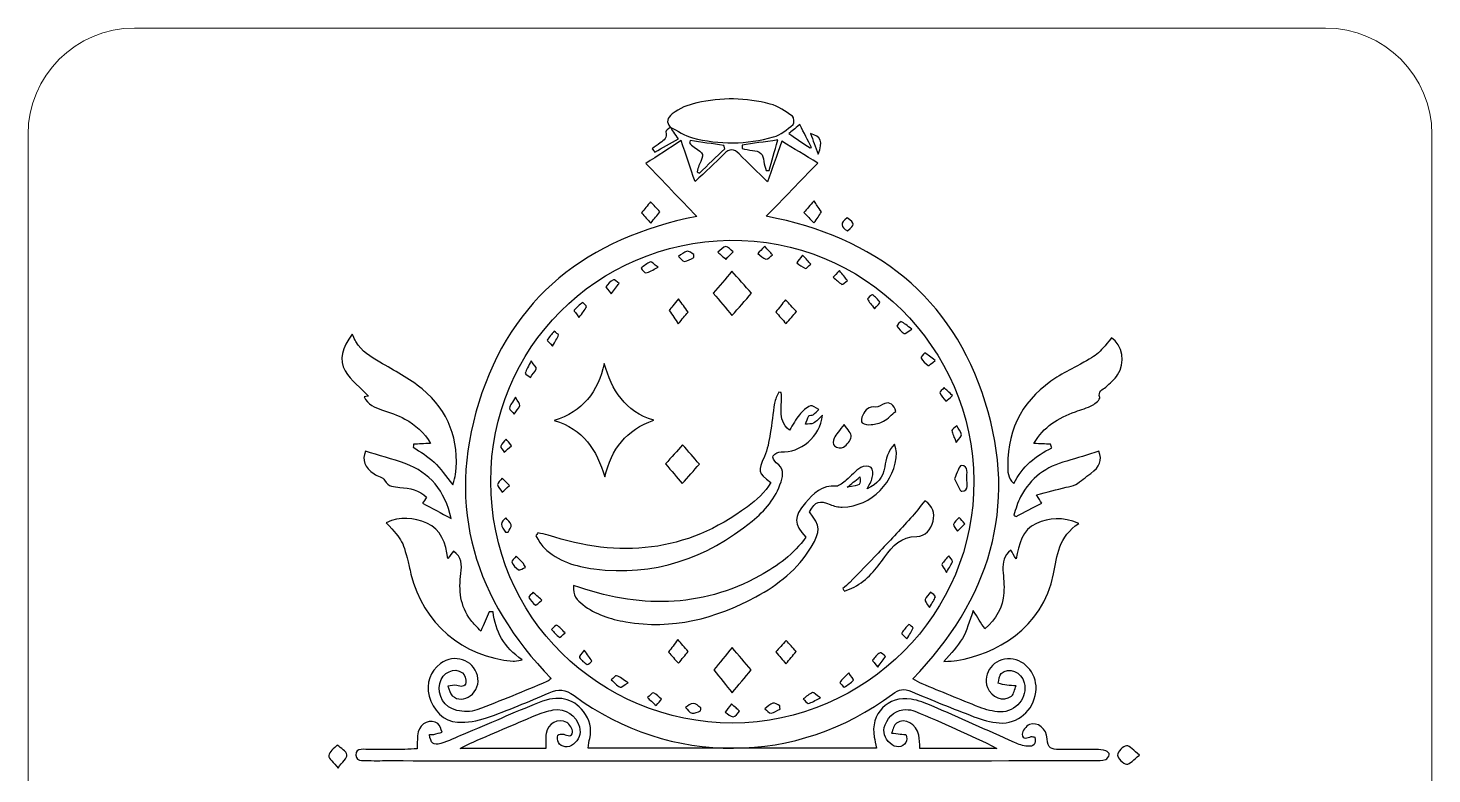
# Model space of a CAD drawing. Header units: millimetres. Extents: x -20 to 19.6, y -20.6 to 19.4.
# Drawn here: x -20.02 to 19.57, y -1.62 to 19.42 of the extents above; entities that cross this region are included whole.
import ezdxf

# ---------------------------------------------------------------- set-up
doc = ezdxf.new("R2010")
doc.units = ezdxf.units.MM
doc.header["$MEASUREMENT"] = 0
doc.layers.add('Layer 1', color=7, linetype='Continuous')

msp = doc.modelspace()

# ---------------------------------------------------------------- linework, layer by layer
at = {"layer": 'Layer 1', "color": 250, "lineweight": 18}
msp.add_open_spline([(-17.0166, 19.4228), (-17.0166, 19.4228), (16.5703, 19.4228), (16.5703, 19.4228), (18.2226, 19.4228), (19.5703, 18.0751), (19.5703, 16.4228), (19.5703, 16.4228), (19.5703, -17.5772), (19.5703, -17.5772), (19.5703, -19.2295), (18.2226, -20.5772), (16.5703, -20.5772), (16.5703, -20.5772), (-17.0166, -20.5772), (-17.0166, -20.5772), (-18.6689, -20.5772), (-20.0166, -19.2295), (-20.0166, -17.5772), (-20.0166, -17.5772), (-20.0166, 16.4228), (-20.0166, 16.4228), (-20.0166, 18.0751), (-18.6689, 19.4228), (-17.0166, 19.4228)], degree=3, knots=[0, 0, 0, 0, 0.125, 0.125, 0.125, 0.25, 0.25, 0.25, 0.375, 0.375, 0.375, 0.5, 0.5, 0.5, 0.625, 0.625, 0.625, 0.75, 0.75, 0.75, 0.875, 0.875, 0.875, 1, 1, 1, 1], dxfattribs=at)
at = {"layer": 'Layer 1', "color": 240}
for points, knots in [([(-1.9065, 16.6269), (-2.0278, 16.7727), (-2.002, 16.8817), (-1.851, 17.0017), (-1.644, 17.1663), (-1.4227, 17.2525), (-1.1616, 17.312), (-0.4638, 17.472), (0.2253, 17.4558), (0.9078, 17.2806), (1.1348, 17.2222), (1.3417, 17.0692), (1.542, 16.936), (1.5847, 16.9075), (1.5962, 16.73), (1.5589, 16.7013), (1.3867, 16.5661), (1.2065, 16.4071), (1.0032, 16.351), (0.2478, 16.1411), (-0.5223, 16.1269), (-1.2828, 16.3285), (-1.5032, 16.3867), (-1.7018, 16.5271), (-1.9108, 16.6299), (-1.9108, 16.6299), (-1.9065, 16.6269), (-1.9065, 16.6269)], [0, 0, 0, 0, 0.1111111, 0.1111111, 0.1111111, 0.2222222, 0.2222222, 0.2222222, 0.3333333, 0.3333333, 0.3333333, 0.4444444, 0.4444444, 0.4444444, 0.5555556, 0.5555556, 0.5555556, 0.6666667, 0.6666667, 0.6666667, 0.7777778, 0.7777778, 0.7777778, 0.8888889, 0.8888889, 0.8888889, 1, 1, 1, 1]), ([(-1.9107, 16.63), (-1.8436, 16.5352), (-1.7768, 16.4406), (-1.6737, 16.2952), (-1.9047, 16.1676), (-2.1245, 16.0457), (-2.3446, 15.9241), (-2.3704, 15.9558), (-2.3959, 15.9879), (-2.4216, 16.0195), (-2.3436, 16.0731), (-2.2633, 16.1237), (-2.1883, 16.1805), (-2.0861, 16.2581), (-1.9758, 16.3295), (-2.0342, 16.4958), (-2.0432, 16.5213), (-1.9516, 16.5821), (-1.9064, 16.627), (-1.9064, 16.627), (-1.9107, 16.63), (-1.9107, 16.63)], [0, 0, 0, 0, 0.1428571, 0.1428571, 0.1428571, 0.2857143, 0.2857143, 0.2857143, 0.4285714, 0.4285714, 0.4285714, 0.5714286, 0.5714286, 0.5714286, 0.7142857, 0.7142857, 0.7142857, 0.8571429, 0.8571429, 0.8571429, 1, 1, 1, 1]), ([(2.0338, 16.0414), (1.8444, 16.17), (1.655, 16.2986), (1.4382, 16.4453), (1.5073, 16.5035), (1.6031, 16.5845), (1.7433, 16.7024), (1.8685, 16.4582), (1.9716, 16.2576), (2.0747, 16.0566), (2.0611, 16.0517), (2.0477, 16.0467), (2.0338, 16.0414)], [0, 0, 0, 0, 0.25, 0.25, 0.25, 0.5, 0.5, 0.5, 0.75, 0.75, 0.75, 1, 1, 1, 1]), ([(-5.2657, 1.0747), (-7.4216, 3.2901), (-8.2314, 5.8921), (-7.3069, 8.8603), (-6.3851, 11.8202), (-4.2497, 13.4963), (-1.1592, 14.1077), (-1.6451, 14.613), (-2.0979, 15.084), (-2.5976, 15.6032), (-2.2522, 15.8266), (-1.9531, 16.02), (-1.5994, 16.2487), (-1.462, 15.8415), (-1.341, 15.4842), (-1.2088, 15.0936), (-0.9156, 15.3708), (-0.646, 15.6115), (-0.3934, 15.8693), (-0.2374, 16.0286), (-0.1152, 16.0293), (0.0382, 15.8709), (0.2907, 15.6105), (0.5544, 15.3617), (0.835, 15.0874), (0.9567, 15.431), (1.0869, 15.7976), (1.2392, 16.2282), (1.583, 16.0203), (1.8874, 15.8366), (2.2549, 15.6144), (1.7522, 15.0952), (1.2878, 14.6163), (0.7999, 14.1126), (3.883, 13.5247), (6.0421, 11.8537), (6.9761, 8.8699), (7.9054, 5.9003), (7.0974, 3.2999), (4.9296, 1.0621), (5.0298, 1.0098), (5.1085, 0.9613), (5.1931, 0.9263), (5.7291, 0.7032), (6.2635, 0.4758), (6.8052, 0.2665), (6.9926, 0.1945), (7.1978, 0.1363), (7.3968, 0.1317), (7.841, 0.1211), (8.1791, 0.5485), (8.074, 0.9524), (7.9941, 1.2597), (7.6357, 1.4144), (7.4262, 1.2181), (7.3648, 1.1606), (7.3668, 1.0353), (7.3393, 0.9408), (7.4223, 0.9209), (7.5039, 0.8952), (7.5879, 0.883), (7.6718, 0.8707), (7.7577, 0.872), (7.8427, 0.8674), (7.8014, 0.7683), (7.7871, 0.6341), (7.7135, 0.5759), (7.486, 0.3981), (7.1459, 0.533), (7.0353, 0.8242), (6.8829, 1.225), (7.2319, 1.659), (7.683, 1.6296), (8.1263, 1.6012), (8.4633, 1.1599), (8.4012, 0.6896), (8.3328, 0.1713), (7.8916, -0.2192), (7.3711, -0.1803), (7.1291, -0.1621), (6.8848, -0.0898), (6.6559, -0.0031), (6.0629, 0.2213), (5.4743, 0.459), (4.8916, 0.7088), (4.6854, 0.7974), (4.5387, 0.7677), (4.3628, 0.6354), (1.6685, -1.3869), (-1.9105, -1.4068), (-4.6216, 0.5908), (-4.8612, 0.7677), (-5.0565, 0.7904), (-5.3246, 0.6721), (-5.9046, 0.416), (-6.4926, 0.1743), (-7.0898, -0.0372), (-7.3459, -0.1277), (-7.6351, -0.1684), (-7.9067, -0.1601), (-8.2829, -0.1482), (-8.6154, 0.1919), (-8.7079, 0.5779), (-8.7948, 0.9395), (-8.6752, 1.2785), (-8.3854, 1.4934), (-7.998, 1.7799), (-7.4682, 1.6084), (-7.3473, 1.1566), (-7.2891, 0.9395), (-7.3691, 0.7055), (-7.5476, 0.5858), (-7.7157, 0.4731), (-7.8976, 0.451), (-8.0538, 0.5882), (-8.1209, 0.647), (-8.1365, 0.764), (-8.1758, 0.8545), (-8.0932, 0.8642), (-8.0013, 0.9008), (-7.9296, 0.8774), (-7.8083, 0.8374), (-7.6953, 0.8307), (-7.6701, 0.9609), (-7.654, 1.0442), (-7.7032, 1.1768), (-7.7696, 1.2323), (-7.9854, 1.4147), (-8.342, 1.2402), (-8.4065, 0.9342), (-8.4779, 0.5964), (-8.2809, 0.2537), (-7.9236, 0.1717), (-7.7445, 0.1304), (-7.5277, 0.1281), (-7.3585, 0.1909), (-6.6935, 0.4374), (-6.0407, 0.7164), (-5.3844, 0.9854), (-5.3473, 1.0003), (-5.3186, 1.034), (-5.2657, 1.0747)], [0, 0, 0, 0, 0.0212766, 0.0212766, 0.0212766, 0.0425532, 0.0425532, 0.0425532, 0.0638298, 0.0638298, 0.0638298, 0.0851064, 0.0851064, 0.0851064, 0.106383, 0.106383, 0.106383, 0.1276596, 0.1276596, 0.1276596, 0.1489362, 0.1489362, 0.1489362, 0.1702128, 0.1702128, 0.1702128, 0.1914894, 0.1914894, 0.1914894, 0.212766, 0.212766, 0.212766, 0.2340426, 0.2340426, 0.2340426, 0.2553191, 0.2553191, 0.2553191, 0.2765957, 0.2765957, 0.2765957, 0.2978723, 0.2978723, 0.2978723, 0.3191489, 0.3191489, 0.3191489, 0.3404255, 0.3404255, 0.3404255, 0.3617021, 0.3617021, 0.3617021, 0.3829787, 0.3829787, 0.3829787, 0.4042553, 0.4042553, 0.4042553, 0.4255319, 0.4255319, 0.4255319, 0.4468085, 0.4468085, 0.4468085, 0.4680851, 0.4680851, 0.4680851, 0.4893617, 0.4893617, 0.4893617, 0.5106383, 0.5106383, 0.5106383, 0.5319149, 0.5319149, 0.5319149, 0.5531915, 0.5531915, 0.5531915, 0.5744681, 0.5744681, 0.5744681, 0.5957447, 0.5957447, 0.5957447, 0.6170213, 0.6170213, 0.6170213, 0.6382979, 0.6382979, 0.6382979, 0.6595745, 0.6595745, 0.6595745, 0.6808511, 0.6808511, 0.6808511, 0.7021277, 0.7021277, 0.7021277, 0.7234043, 0.7234043, 0.7234043, 0.7446809, 0.7446809, 0.7446809, 0.7659574, 0.7659574, 0.7659574, 0.787234, 0.787234, 0.787234, 0.8085106, 0.8085106, 0.8085106, 0.8297872, 0.8297872, 0.8297872, 0.8510638, 0.8510638, 0.8510638, 0.8723404, 0.8723404, 0.8723404, 0.893617, 0.893617, 0.893617, 0.9148936, 0.9148936, 0.9148936, 0.9361702, 0.9361702, 0.9361702, 0.9574468, 0.9574468, 0.9574468, 0.9787234, 0.9787234, 0.9787234, 1, 1, 1, 1]), ([(-1.3436, 16.2493), (-1.0293, 16.2027), (-0.715, 16.1561), (-0.4004, 16.1092), (-0.4004, 16.1092), (-0.3693, 16.0149), (-0.3693, 16.0149), (-0.6085, 15.7876), (-0.8478, 15.5599), (-1.0875, 15.3324), (-1.1069, 15.343), (-1.1264, 15.354), (-1.1463, 15.3646), (-1.1307, 15.4254), (-1.1245, 15.4908), (-1.0987, 15.547), (-0.9453, 15.8755), (-0.9447, 15.8735), (-1.2382, 16.0638), (-1.2867, 16.0956), (-1.325, 16.1432), (-1.3684, 16.1832), (-1.3601, 16.2053), (-1.3518, 16.2275), (-1.3436, 16.2493)], [0, 0, 0, 0, 0.125, 0.125, 0.125, 0.25, 0.25, 0.25, 0.375, 0.375, 0.375, 0.5, 0.5, 0.5, 0.625, 0.625, 0.625, 0.75, 0.75, 0.75, 0.875, 0.875, 0.875, 1, 1, 1, 1]), ([(0.1218, 16.1231), (0.4285, 16.1667), (0.7351, 16.2104), (1.1218, 16.2653), (1.028, 15.9248), (0.9566, 15.6667), (0.8855, 15.4086), (0.8551, 15.4082), (0.8247, 15.4079), (0.7943, 15.4076), (0.7728, 15.4898), (0.7351, 15.5715), (0.7322, 15.6548), (0.7236, 15.8696), (0.6132, 15.9585), (0.4069, 15.9687), (0.3095, 15.9734), (0.2129, 16.0074), (0.1161, 16.0282), (0.1177, 16.06), (0.1198, 16.0914), (0.1218, 16.1231)], [0, 0, 0, 0, 0.1428571, 0.1428571, 0.1428571, 0.2857143, 0.2857143, 0.2857143, 0.4285714, 0.4285714, 0.4285714, 0.5714286, 0.5714286, 0.5714286, 0.7142857, 0.7142857, 0.7142857, 0.8571429, 0.8571429, 0.8571429, 1, 1, 1, 1]), ([(2.2648, 15.8688), (2.1871, 16.0721), (2.1168, 16.2558), (2.0447, 16.4438), (2.3412, 16.3698), (2.4026, 16.2197), (2.2648, 15.8688)], [0, 0, 0, 0, 0.5, 0.5, 0.5, 1, 1, 1, 1]), ([(-2.4628, 14.5243), (-2.3676, 14.4199), (-2.2908, 14.336), (-2.2013, 14.2374), (-2.2826, 14.1373), (-2.3544, 14.0488), (-2.4578, 13.9209), (-2.5467, 14.018), (-2.6217, 14.1), (-2.7205, 14.2077), (-2.6333, 14.3155), (-2.5563, 14.4096), (-2.4628, 14.5243)], [0, 0, 0, 0, 0.25, 0.25, 0.25, 0.5, 0.5, 0.5, 0.75, 0.75, 0.75, 1, 1, 1, 1]), ([(2.1489, 14.5519), (2.1926, 14.4838), (2.2147, 14.4479), (2.2382, 14.4124), (2.2726, 14.3599), (2.3076, 14.3077), (2.3565, 14.2343), (2.2934, 14.1431), (2.2296, 14.0512), (2.142, 13.9246), (2.0376, 14.0354), (1.9557, 14.1219), (1.8621, 14.2214), (1.9543, 14.3278), (2.029, 14.4138), (2.1489, 14.5519)], [0, 0, 0, 0, 0.2, 0.2, 0.2, 0.4, 0.4, 0.4, 0.6, 0.6, 0.6, 0.8, 0.8, 0.8, 1, 1, 1, 1]), ([(3.0847, 14.0711), (3.3054, 13.8874), (3.3054, 13.8874), (3.0903, 13.7046), (2.8876, 13.8068), (2.883, 13.9225), (3.0847, 14.0711)], [0, 0, 0, 0, 0.5, 0.5, 0.5, 1, 1, 1, 1]), ([(-0.1552, -0.1885), (3.6304, -0.1519), (6.6776, 2.9093), (6.6516, 6.6495), (6.6251, 10.4262), (3.5283, 13.4963), (-0.2361, 13.4358), (-3.9768, 13.3756), (-6.9702, 10.41), (-6.9698, 6.6347), (-6.9691, 2.7757), (-3.8988, -0.1528), (-0.1552, -0.1885)], [0, 0, 0, 0, 0.25, 0.25, 0.25, 0.5, 0.5, 0.5, 0.75, 0.75, 0.75, 1, 1, 1, 1]), ([(-1.2455, 12.9496), (-1.3327, 12.9103), (-1.419, 12.8455), (-1.5079, 12.8411), (-1.5621, 12.8389), (-1.6202, 12.9304), (-1.6765, 12.9797), (-1.5958, 13.0322), (-1.5205, 13.1085), (-1.4322, 13.1288), (-1.379, 13.1413), (-1.3056, 13.0665), (-1.2415, 13.0309), (-1.2428, 13.0038), (-1.2442, 12.9767), (-1.2455, 12.9496)], [0, 0, 0, 0, 0.2, 0.2, 0.2, 0.4, 0.4, 0.4, 0.6, 0.6, 0.6, 0.8, 0.8, 0.8, 1, 1, 1, 1]), ([(-0.3385, 12.8965), (-0.4337, 12.9815), (-0.4984, 13.0393), (-0.5633, 13.0971), (-0.4895, 13.1546), (-0.4201, 13.2491), (-0.3408, 13.258), (-0.279, 13.265), (-0.2057, 13.1649), (-0.1376, 13.1124), (-0.196, 13.0495), (-0.2546, 12.9867), (-0.3385, 12.8965)], [0, 0, 0, 0, 0.25, 0.25, 0.25, 0.5, 0.5, 0.5, 0.75, 0.75, 0.75, 1, 1, 1, 1]), ([(0.7547, 13.2661), (0.8466, 13.1659), (0.9107, 13.0962), (0.9745, 13.0268), (0.9124, 12.9812), (0.838, 12.8883), (0.7904, 12.9002), (0.7054, 12.9217), (0.636, 13.0066), (0.56, 13.0651), (0.6132, 13.1203), (0.6667, 13.1755), (0.7547, 13.2661)], [0, 0, 0, 0, 0.25, 0.25, 0.25, 0.5, 0.5, 0.5, 0.75, 0.75, 0.75, 1, 1, 1, 1]), ([(-2.2524, 12.6767), (-2.4062, 12.5994), (-2.496, 12.5363), (-2.5952, 12.5138), (-2.6286, 12.5062), (-2.6855, 12.601), (-2.7314, 12.6493), (-2.6448, 12.7114), (-2.5641, 12.7875), (-2.4687, 12.8277), (-2.4378, 12.841), (-2.3672, 12.76), (-2.2524, 12.6767)], [0, 0, 0, 0, 0.25, 0.25, 0.25, 0.5, 0.5, 0.5, 0.75, 0.75, 0.75, 1, 1, 1, 1]), ([(1.8226, 13.0195), (1.9248, 12.9075), (1.9889, 12.8364), (2.0534, 12.7656), (2.0034, 12.7221), (1.9377, 12.6325), (1.9059, 12.6431), (1.8157, 12.6741), (1.739, 12.7455), (1.6568, 12.801), (1.7014, 12.8595), (1.7456, 12.9181), (1.8226, 13.0195)], [0, 0, 0, 0, 0.25, 0.25, 0.25, 0.5, 0.5, 0.5, 0.75, 0.75, 0.75, 1, 1, 1, 1]), ([(-3.572, 11.9263), (-3.6514, 12.0271), (-3.7353, 12.1108), (-3.7251, 12.1246), (-3.6669, 12.203), (-3.5938, 12.2789), (-3.5092, 12.3239), (-3.4818, 12.3388), (-3.4032, 12.2575), (-3.3483, 12.2205), (-3.4127, 12.1359), (-3.4768, 12.0513), (-3.572, 11.9263)], [0, 0, 0, 0, 0.25, 0.25, 0.25, 0.5, 0.5, 0.5, 0.75, 0.75, 0.75, 1, 1, 1, 1]), ([(0.3844, 11.9412), (0.2073, 11.7389), (0.0156, 11.5201), (-0.1675, 11.3113), (-0.3373, 11.5148), (-0.5175, 11.7312), (-0.6933, 11.9421), (-0.5267, 12.1388), (-0.3509, 12.3464), (-0.1688, 12.5612), (0.0031, 12.3689), (0.1984, 12.1497), (0.3844, 11.9412)], [0, 0, 0, 0, 0.25, 0.25, 0.25, 0.5, 0.5, 0.5, 0.75, 0.75, 0.75, 1, 1, 1, 1]), ([(2.8613, 12.5814), (2.9542, 12.466), (3.0206, 12.3837), (3.087, 12.3014), (3.0335, 12.2621), (2.9535, 12.1781), (2.9307, 12.1913), (2.8405, 12.2439), (2.7677, 12.3272), (2.6887, 12.3989), (2.7334, 12.4465), (2.7783, 12.4938), (2.8613, 12.5814)], [0, 0, 0, 0, 0.25, 0.25, 0.25, 0.5, 0.5, 0.5, 0.75, 0.75, 0.75, 1, 1, 1, 1]), ([(3.8537, 11.5024), (3.7658, 11.6187), (3.6981, 11.6941), (3.6542, 11.7813), (3.6472, 11.7951), (3.7771, 11.9078), (3.7913, 11.898), (3.8733, 11.8425), (3.9476, 11.7691), (4.0032, 11.6874), (4.0134, 11.6722), (3.9272, 11.5909), (3.8537, 11.5024)], [0, 0, 0, 0, 0.25, 0.25, 0.25, 0.5, 0.5, 0.5, 0.75, 0.75, 0.75, 1, 1, 1, 1]), ([(-4.4814, 11.2555), (-4.5554, 11.3646), (-4.6311, 11.4505), (-4.6199, 11.4637), (-4.5511, 11.5459), (-4.4649, 11.6151), (-4.3767, 11.6772), (-4.3697, 11.6822), (-4.2603, 11.579), (-4.2689, 11.5621), (-4.3161, 11.4693), (-4.3853, 11.388), (-4.4814, 11.2555)], [0, 0, 0, 0, 0.25, 0.25, 0.25, 0.5, 0.5, 0.5, 0.75, 0.75, 0.75, 1, 1, 1, 1]), ([(-1.6764, 11.78), (-1.5765, 11.6444), (-1.4972, 11.537), (-1.406, 11.4127), (-1.4929, 11.3077), (-1.5715, 11.2125), (-1.681, 11.0799), (-1.7699, 11.2115), (-1.8449, 11.3222), (-1.9381, 11.4596), (-1.8852, 11.5245), (-1.7947, 11.6352), (-1.6764, 11.78)], [0, 0, 0, 0, 0.25, 0.25, 0.25, 0.5, 0.5, 0.5, 0.75, 0.75, 0.75, 1, 1, 1, 1]), ([(1.3562, 11.0843), (1.2528, 11.2022), (1.1708, 11.2954), (1.0684, 11.4124), (1.1593, 11.5264), (1.2416, 11.6299), (1.3454, 11.7601), (1.4505, 11.6441), (1.5394, 11.5459), (1.6508, 11.4226), (1.5589, 11.3172), (1.4663, 11.2108), (1.3562, 11.0843)], [0, 0, 0, 0, 0.25, 0.25, 0.25, 0.5, 0.5, 0.5, 0.75, 0.75, 0.75, 1, 1, 1, 1]), ([(4.9066, 10.9301), (4.794, 10.8627), (4.7153, 10.79), (4.6904, 10.8055), (4.6091, 10.8547), (4.5391, 10.9311), (4.4855, 11.0111), (4.475, 11.026), (4.5847, 11.1522), (4.5966, 11.1463), (4.6891, 11.097), (4.7718, 11.0286), (4.9066, 10.9301)], [0, 0, 0, 0, 0.25, 0.25, 0.25, 0.5, 0.5, 0.5, 0.75, 0.75, 0.75, 1, 1, 1, 1]), ([(-8.0375, 6.5366), (-8.2402, 6.7855), (-8.3836, 7.0019), (-8.5673, 7.1761), (-8.7408, 7.3407), (-8.9563, 7.4613), (-9.1533, 7.6015), (-9.1503, 7.6279), (-9.1474, 7.6543), (-9.1444, 7.6811), (-8.9984, 7.6894), (-8.8522, 7.6973), (-8.6701, 7.7075), (-8.8377, 8.0179), (-9.0981, 8.2304), (-9.3933, 8.3933), (-9.5979, 8.506), (-9.8266, 8.5774), (-10.0483, 8.6561), (-10.241, 8.7245), (-10.4301, 8.7896), (-10.5437, 9.0204), (-10.4691, 9.0332), (-10.4205, 9.0418), (-10.4172, 9.0425), (-10.6297, 9.2632), (-10.9103, 9.4717), (-11.0759, 9.749), (-11.2645, 10.0657), (-11.1542, 10.4071), (-10.8779, 10.7875), (-10.8277, 10.6881), (-10.8013, 10.6308), (-10.7708, 10.576), (-10.6172, 10.3004), (-10.357, 10.152), (-10.0963, 9.9976), (-9.6911, 9.7573), (-9.263, 9.5392), (-8.9038, 9.2411), (-8.1575, 8.6217), (-7.8508, 7.7997), (-7.9609, 6.8311), (-7.9698, 6.7498), (-8.0018, 6.6711), (-8.0375, 6.5366)], [0, 0, 0, 0, 0.0666667, 0.0666667, 0.0666667, 0.1333333, 0.1333333, 0.1333333, 0.2, 0.2, 0.2, 0.2666667, 0.2666667, 0.2666667, 0.3333333, 0.3333333, 0.3333333, 0.4, 0.4, 0.4, 0.4666667, 0.4666667, 0.4666667, 0.5333333, 0.5333333, 0.5333333, 0.6, 0.6, 0.6, 0.6666667, 0.6666667, 0.6666667, 0.7333333, 0.7333333, 0.7333333, 0.8, 0.8, 0.8, 0.8666667, 0.8666667, 0.8666667, 0.9333333, 0.9333333, 0.9333333, 1, 1, 1, 1]), ([(-5.228, 10.4516), (-5.3057, 10.5353), (-5.3849, 10.601), (-5.3767, 10.6149), (-5.3228, 10.7061), (-5.2497, 10.7864), (-5.1833, 10.8704), (-5.1391, 10.834), (-5.0515, 10.7811), (-5.0578, 10.765), (-5.0965, 10.6668), (-5.1562, 10.5768), (-5.228, 10.4516)], [0, 0, 0, 0, 0.25, 0.25, 0.25, 0.5, 0.5, 0.5, 0.75, 0.75, 0.75, 1, 1, 1, 1]), ([(8.3491, 7.7044), (8.5194, 7.6962), (8.6664, 7.689), (8.8135, 7.6817), (8.8267, 7.6473), (8.8402, 7.6126), (8.8538, 7.5779), (8.3921, 7.3617), (8.0199, 7.0514), (7.7774, 6.5768), (7.5966, 6.7391), (7.6098, 6.9169), (7.6082, 7.0772), (7.5985, 8.1688), (8.0807, 8.9928), (8.9943, 9.5715), (9.1754, 9.6865), (9.367, 9.7844), (9.5554, 9.8865), (10.1484, 10.2067), (10.1488, 10.206), (10.5371, 10.6846), (10.8431, 10.4817), (10.9343, 9.977), (10.708, 9.6389), (10.6204, 9.5084), (10.4911, 9.4039), (10.3731, 9.2962), (10.2842, 9.2152), (10.1507, 9.1825), (10.2029, 9), (10.2174, 8.9492), (10.0856, 8.8278), (9.998, 8.7819), (9.8476, 8.7029), (9.6798, 8.6573), (9.5188, 8.5995), (9.0362, 8.4253), (8.6129, 8.1775), (8.3491, 7.7044)], [0, 0, 0, 0, 0.0769231, 0.0769231, 0.0769231, 0.1538462, 0.1538462, 0.1538462, 0.2307692, 0.2307692, 0.2307692, 0.3076923, 0.3076923, 0.3076923, 0.3846154, 0.3846154, 0.3846154, 0.4615385, 0.4615385, 0.4615385, 0.5384615, 0.5384615, 0.5384615, 0.6153846, 0.6153846, 0.6153846, 0.6923077, 0.6923077, 0.6923077, 0.7692308, 0.7692308, 0.7692308, 0.8461538, 0.8461538, 0.8461538, 0.9230769, 0.9230769, 0.9230769, 1, 1, 1, 1]), ([(-5.8291, 10.0343), (-5.7501, 9.9156), (-5.6731, 9.8466), (-5.6866, 9.8115), (-5.7207, 9.722), (-5.7947, 9.648), (-5.8529, 9.5676), (-5.9037, 9.6082), (-6.0032, 9.6621), (-5.9963, 9.6869), (-5.9692, 9.7867), (-5.9087, 9.878), (-5.8291, 10.0343)], [0, 0, 0, 0, 0.25, 0.25, 0.25, 0.5, 0.5, 0.5, 0.75, 0.75, 0.75, 1, 1, 1, 1]), ([(-2.3753, 8.3595), (-3.1417, 8.0858), (-3.5694, 7.5515), (-3.7508, 6.7622), (-3.9854, 7.5141), (-4.3549, 8.1199), (-5.1849, 8.3476), (-4.3794, 8.5989), (-3.9478, 9.157), (-3.7684, 9.9618), (-3.5564, 9.2029), (-3.187, 8.6084), (-2.3753, 8.3595)], [0, 0, 0, 0, 0.25, 0.25, 0.25, 0.5, 0.5, 0.5, 0.75, 0.75, 0.75, 1, 1, 1, 1]), ([(5.5656, 10.0444), (5.4639, 9.9688), (5.3839, 9.8895), (5.3681, 9.9007), (5.289, 9.9569), (5.2147, 10.0299), (5.1658, 10.1132), (5.1526, 10.1354), (5.2329, 10.2133), (5.2702, 10.2655), (5.3541, 10.2028), (5.4381, 10.14), (5.5656, 10.0444)], [0, 0, 0, 0, 0.25, 0.25, 0.25, 0.5, 0.5, 0.5, 0.75, 0.75, 0.75, 1, 1, 1, 1]), ([(1.2236, 9.1394), (1.2718, 8.7957), (1.0779, 8.3945), (1.4507, 8.0776), (1.5538, 8.2382), (1.6311, 8.3879), (1.7365, 8.5142), (1.8219, 8.6166), (1.9296, 8.7137), (2.0479, 8.7686), (2.0984, 8.7924), (2.2016, 8.7035), (2.2809, 8.6658), (2.2284, 8.615), (2.1804, 8.5577), (2.1219, 8.5155), (2.0899, 8.4923), (2.0179, 8.5075), (2.0026, 8.4824), (1.96, 8.411), (1.9368, 8.3277), (1.9058, 8.249), (1.9822, 8.2577), (2.07, 8.2451), (2.1319, 8.2791), (2.2191, 8.3271), (2.2868, 8.4093), (2.3889, 8.5003), (2.3169, 7.8974), (1.7561, 7.4308), (1.2164, 7.4661), (1.141, 7.4711), (1.0405, 7.4179), (0.9926, 7.3584), (0.9702, 7.3309), (1.0269, 7.1948), (1.0815, 7.1581), (1.298, 7.0133), (1.2854, 6.8289), (1.2157, 6.6183), (1.0637, 6.1623), (0.7609, 5.8064), (0.403, 5.5148), (-0.8962, 4.4572), (-2.3739, 3.9456), (-4.0601, 4.1664), (-4.5747, 4.2338), (-5.0748, 4.3792), (-5.4638, 4.7557), (-5.5619, 4.8505), (-5.6241, 4.982), (-5.7031, 5.0967), (-5.6816, 5.1248), (-5.6604, 5.1529), (-5.6393, 5.1814), (-5.5444, 5.1609), (-5.4466, 5.1496), (-5.355, 5.1189), (-3.3472, 4.4496), (-1.4594, 4.6307), (0.2682, 5.918), (0.5226, 6.1074), (0.7695, 6.3153), (0.9242, 6.6032), (0.555, 6.8881), (0.5613, 6.9198), (0.748, 7.3349), (0.8376, 7.5352), (0.8726, 7.7626), (0.9113, 7.9817), (0.9616, 8.2666), (0.983, 8.5561), (1.0316, 8.8413), (1.0501, 8.9484), (1.1096, 9.0489), (1.1502, 9.1524), (1.1751, 9.148), (1.1991, 9.1437), (1.2236, 9.1394)], [0, 0, 0, 0, 0.0384615, 0.0384615, 0.0384615, 0.0769231, 0.0769231, 0.0769231, 0.1153846, 0.1153846, 0.1153846, 0.1538462, 0.1538462, 0.1538462, 0.1923077, 0.1923077, 0.1923077, 0.2307692, 0.2307692, 0.2307692, 0.2692308, 0.2692308, 0.2692308, 0.3076923, 0.3076923, 0.3076923, 0.3461538, 0.3461538, 0.3461538, 0.3846154, 0.3846154, 0.3846154, 0.4230769, 0.4230769, 0.4230769, 0.4615385, 0.4615385, 0.4615385, 0.5, 0.5, 0.5, 0.5384615, 0.5384615, 0.5384615, 0.5769231, 0.5769231, 0.5769231, 0.6153846, 0.6153846, 0.6153846, 0.6538462, 0.6538462, 0.6538462, 0.6923077, 0.6923077, 0.6923077, 0.7307692, 0.7307692, 0.7307692, 0.7692308, 0.7692308, 0.7692308, 0.8076923, 0.8076923, 0.8076923, 0.8461538, 0.8461538, 0.8461538, 0.8846154, 0.8846154, 0.8846154, 0.9230769, 0.9230769, 0.9230769, 0.9615385, 0.9615385, 0.9615385, 1, 1, 1, 1]), ([(6.0518, 9.0527), (5.9655, 8.9803), (5.9156, 8.9379), (5.8653, 8.8957), (5.8061, 8.974), (5.7328, 9.0456), (5.6968, 9.1332), (5.6849, 9.1617), (5.7708, 9.2304), (5.8121, 9.2803), (5.8822, 9.2139), (5.9523, 9.1471), (6.0518, 9.0527)], [0, 0, 0, 0, 0.25, 0.25, 0.25, 0.5, 0.5, 0.5, 0.75, 0.75, 0.75, 1, 1, 1, 1]), ([(-6.2708, 9.0103), (-6.2053, 8.8874), (-6.1386, 8.8184), (-6.1528, 8.7767), (-6.1828, 8.6884), (-6.2549, 8.6144), (-6.3102, 8.5348), (-6.3561, 8.591), (-6.4456, 8.6544), (-6.438, 8.7023), (-6.4242, 8.7899), (-6.3531, 8.8682), (-6.2708, 9.0103)], [0, 0, 0, 0, 0.25, 0.25, 0.25, 0.5, 0.5, 0.5, 0.75, 0.75, 0.75, 1, 1, 1, 1]), ([(4.4509, 8.609), (4.3379, 8.5148), (4.2347, 8.4034), (4.1088, 8.3323), (4.0057, 8.2739), (3.8771, 8.2497), (3.7569, 8.2358), (3.6723, 8.2263), (3.5671, 8.2375), (3.5017, 8.2831), (3.47, 8.305), (3.4865, 8.4378), (3.5185, 8.5023), (3.5906, 8.6477), (3.6821, 8.768), (3.889, 8.731), (3.9647, 8.7171), (4.0566, 8.7993), (4.1426, 8.8324), (4.277, 8.8839), (4.4069, 8.7974), (4.4509, 8.609)], [0, 0, 0, 0, 0.1428571, 0.1428571, 0.1428571, 0.2857143, 0.2857143, 0.2857143, 0.4285714, 0.4285714, 0.4285714, 0.5714286, 0.5714286, 0.5714286, 0.7142857, 0.7142857, 0.7142857, 0.8571429, 0.8571429, 0.8571429, 1, 1, 1, 1]), ([(2.9991, 8.2404), (3.0923, 8.0841), (3.2057, 7.9793), (3.1928, 7.8937), (3.1763, 7.784), (3.0748, 7.6667), (2.9777, 7.5975), (2.9241, 7.5592), (2.7893, 7.5886), (2.7218, 7.634), (2.6835, 7.6594), (2.6789, 7.7929), (2.7096, 7.8514), (2.7701, 7.9678), (2.8652, 8.0659), (2.9991, 8.2404)], [0, 0, 0, 0, 0.2, 0.2, 0.2, 0.4, 0.4, 0.4, 0.6, 0.6, 0.6, 0.8, 0.8, 0.8, 1, 1, 1, 1]), ([(6.1561, 7.7354), (6.0955, 7.8923), (6.0427, 7.9792), (6.0364, 8.0692), (6.0334, 8.1097), (6.1223, 8.157), (6.1699, 8.2014), (6.2178, 8.1183), (6.2833, 8.04), (6.3064, 7.9505), (6.3164, 7.9118), (6.24, 7.8503), (6.1561, 7.7354)], [0, 0, 0, 0, 0.25, 0.25, 0.25, 0.5, 0.5, 0.5, 0.75, 0.75, 0.75, 1, 1, 1, 1]), ([(-6.3821, 7.6419), (-6.4675, 7.5668), (-6.5302, 7.5116), (-6.5927, 7.4562), (-6.627, 7.515), (-6.7001, 7.5847), (-6.6871, 7.6293), (-6.6654, 7.7046), (-6.5891, 7.7641), (-6.5355, 7.83), (-6.4928, 7.7777), (-6.4506, 7.7255), (-6.3821, 7.6419)], [0, 0, 0, 0, 0.25, 0.25, 0.25, 0.5, 0.5, 0.5, 0.75, 0.75, 0.75, 1, 1, 1, 1]), ([(-4.6319, 3.6977), (-2.8204, 3.0608), (-1.0673, 3.0397), (0.6229, 3.976), (1.1209, 4.2519), (1.5793, 4.5841), (1.9127, 5.0564), (1.57, 5.4471), (1.5625, 5.6275), (1.9036, 6.0258), (2.1273, 6.2869), (2.3659, 6.5341), (2.7691, 6.501), (2.8597, 6.4935), (2.9681, 6.5995), (3.0553, 6.6702), (3.1961, 6.7843), (3.3138, 6.9304), (3.4645, 7.0265), (3.5375, 7.0732), (3.6959, 7.0758), (3.755, 7.0262), (3.8105, 6.9796), (3.8105, 6.8325), (3.79, 6.7397), (3.7659, 6.6283), (3.6942, 6.5272), (3.6433, 6.4214), (3.944, 6.5625), (4.0894, 6.742), (4.1411, 7.0438), (4.1787, 7.2645), (4.222, 7.4817), (4.418, 7.6885), (4.4422, 7.5821), (4.4719, 7.515), (4.4706, 7.449), (4.4547, 6.6233), (3.7692, 5.9293), (2.9439, 5.9094), (2.8303, 5.9065), (2.709, 5.9369), (2.6022, 5.9799), (2.2859, 6.1067), (2.2073, 6.0836), (2.0146, 5.771), (2.3345, 5.3599), (2.3438, 5.2498), (2.0652, 4.7831), (1.6897, 4.1545), (1.1358, 3.7189), (0.5032, 3.3762), (-0.6426, 2.7558), (-1.8523, 2.4511), (-3.1611, 2.6718), (-3.6003, 2.7462), (-4.0174, 2.8827), (-4.3757, 3.1587), (-4.53, 3.2773), (-4.6711, 3.4102), (-4.6319, 3.6977)], [0, 0, 0, 0, 0.05, 0.05, 0.05, 0.1, 0.1, 0.1, 0.15, 0.15, 0.15, 0.2, 0.2, 0.2, 0.25, 0.25, 0.25, 0.3, 0.3, 0.3, 0.35, 0.35, 0.35, 0.4, 0.4, 0.4, 0.45, 0.45, 0.45, 0.5, 0.5, 0.5, 0.55, 0.55, 0.55, 0.6, 0.6, 0.6, 0.65, 0.65, 0.65, 0.7, 0.7, 0.7, 0.75, 0.75, 0.75, 0.8, 0.8, 0.8, 0.85, 0.85, 0.85, 0.9, 0.9, 0.9, 0.95, 0.95, 0.95, 1, 1, 1, 1]), ([(-2.0407, 7.1284), (-1.8748, 7.3141), (-1.7142, 7.4942), (-1.5598, 7.6674), (-1.4019, 7.4853), (-1.2435, 7.3032), (-1.0869, 7.1227), (-1.2442, 6.9426), (-1.4075, 6.7556), (-1.5687, 6.5711), (-1.7188, 6.7487), (-1.8745, 6.9324), (-2.0407, 7.1284)], [0, 0, 0, 0, 0.25, 0.25, 0.25, 0.5, 0.5, 0.5, 0.75, 0.75, 0.75, 1, 1, 1, 1]), ([(-10.5013, 7.4857), (-10.1249, 7.3693), (-9.7467, 7.2681), (-9.3802, 7.1357), (-8.6809, 6.8835), (-8.2684, 6.3764), (-8.0847, 5.5879), (-8.3817, 5.7465), (-8.626, 5.8767), (-8.8927, 6.0192), (-8.8577, 6.0701), (-8.8243, 6.1187), (-8.7784, 6.1851), (-8.9843, 6.3907), (-9.255, 6.4393), (-9.5302, 6.4664), (-9.7008, 6.4829), (-9.8618, 6.4707), (-9.9626, 6.67), (-10.0059, 6.7559), (-10.1619, 6.7814), (-10.2594, 6.8454), (-10.5317, 7.0256), (-10.6044, 7.243), (-10.5013, 7.4857)], [0, 0, 0, 0, 0.125, 0.125, 0.125, 0.25, 0.25, 0.25, 0.375, 0.375, 0.375, 0.5, 0.5, 0.5, 0.625, 0.625, 0.625, 0.75, 0.75, 0.75, 0.875, 0.875, 0.875, 1, 1, 1, 1]), ([(10.1795, 7.4875), (10.2736, 7.228), (10.2102, 7.0501), (9.9488, 6.8608), (9.8057, 6.7574), (9.6745, 6.6358), (9.5251, 6.5428), (9.4485, 6.4952), (9.344, 6.493), (9.2521, 6.4695), (8.988, 6.4028), (8.724, 6.3356), (8.4173, 6.2579), (8.4903, 6.1419), (8.5243, 6.0878), (8.5676, 6.0187), (8.3178, 5.8895), (8.0802, 5.7665), (7.8429, 5.6435), (7.821, 5.6558), (7.7995, 5.6677), (7.7778, 5.6796), (7.8401, 5.8531), (7.8832, 6.0368), (7.9681, 6.1984), (8.2481, 6.7306), (8.6942, 7.0542), (9.2742, 7.2075), (9.5703, 7.2859), (9.8602, 7.388), (10.1795, 7.4875)], [0, 0, 0, 0, 0.1, 0.1, 0.1, 0.2, 0.2, 0.2, 0.3, 0.3, 0.3, 0.4, 0.4, 0.4, 0.5, 0.5, 0.5, 0.6, 0.6, 0.6, 0.7, 0.7, 0.7, 0.8, 0.8, 0.8, 0.9, 0.9, 0.9, 1, 1, 1, 1]), ([(3.0808, 6.4677), (3.4625, 6.5232), (3.4731, 6.5328), (3.441, 6.7589), (3.3095, 6.6527), (3.1951, 6.5602), (3.0808, 6.4677)], [0, 0, 0, 0, 0.5, 0.5, 0.5, 1, 1, 1, 1]), ([(6.105, 6.71), (6.1794, 6.8623), (6.2441, 7.0871), (6.2947, 7.0837), (6.535, 7.0689), (6.4418, 6.8537), (6.4514, 6.7109), (6.461, 6.5721), (6.5261, 6.3751), (6.3135, 6.355), (6.2597, 6.35), (6.1846, 6.5688), (6.105, 6.71)], [0, 0, 0, 0, 0.25, 0.25, 0.25, 0.5, 0.5, 0.5, 0.75, 0.75, 0.75, 1, 1, 1, 1]), ([(-6.4415, 6.5155), (-6.5304, 6.4348), (-6.587, 6.3839), (-6.6435, 6.3327), (-6.6914, 6.4031), (-6.7697, 6.4709), (-6.7766, 6.5449), (-6.7816, 6.5997), (-6.6933, 6.6632), (-6.6468, 6.7227), (-6.5877, 6.6632), (-6.5288, 6.6037), (-6.4415, 6.5155)], [0, 0, 0, 0, 0.25, 0.25, 0.25, 0.5, 0.5, 0.5, 0.75, 0.75, 0.75, 1, 1, 1, 1]), ([(2.9591, 3.6097), (3.0242, 3.6685), (3.0926, 3.724), (3.1541, 3.7865), (3.4218, 4.0604), (3.6901, 4.3341), (3.9536, 4.6121), (4.2616, 4.937), (4.5683, 5.2632), (4.8691, 5.595), (5.0099, 5.75), (5.1354, 5.9186), (5.2736, 6.0885), (5.5062, 5.9331), (5.5568, 5.7381), (5.5033, 5.5117), (5.4458, 5.2698), (5.2871, 5.0857), (5.0419, 5.083), (4.6037, 5.0784), (4.3631, 4.8147), (4.1397, 4.5014), (3.9023, 4.1675), (3.6505, 3.8473), (3.2787, 3.651), (3.1908, 3.6047), (3.0946, 3.5743), (3.0024, 3.5363), (2.9879, 3.5607), (2.9736, 3.5853), (2.9591, 3.6097)], [0, 0, 0, 0, 0.1, 0.1, 0.1, 0.2, 0.2, 0.2, 0.3, 0.3, 0.3, 0.4, 0.4, 0.4, 0.5, 0.5, 0.5, 0.6, 0.6, 0.6, 0.7, 0.7, 0.7, 0.8, 0.8, 0.8, 0.9, 0.9, 0.9, 1, 1, 1, 1]), ([(-8.1762, 4.4551), (-8.1127, 4.5444), (-8.073, 4.5996), (-8.0235, 4.6689), (-7.7762, 4.5047), (-7.7799, 4.2773), (-7.8126, 4.0391), (-7.8777, 3.5664), (-7.8314, 3.115), (-7.534, 2.7204), (-7.4527, 2.6122), (-7.3509, 2.5194), (-7.2511, 2.411), (-7.1632, 2.6116), (-7.0881, 2.7825), (-7.0128, 2.9536), (-7.0128, 2.9536), (-6.9034, 2.9553), (-6.9034, 2.9553), (-6.8363, 2.4054), (-6.6037, 1.9529), (-6.0831, 1.6013), (-6.2282, 1.5781), (-6.2847, 1.558), (-6.3392, 1.5622), (-7.7498, 1.6714), (-8.8907, 2.6453), (-9.2189, 4.0179), (-9.2364, 4.0909), (-9.2556, 4.164), (-9.2728, 4.237), (-9.4443, 4.9549), (-9.4443, 4.9549), (-9.9192, 5.4671), (-9.5207, 5.6625), (-9.1389, 5.6079), (-8.7731, 5.4563), (-8.3586, 5.2847), (-8.2469, 4.8943), (-8.1762, 4.4551)], [0, 0, 0, 0, 0.0769231, 0.0769231, 0.0769231, 0.1538462, 0.1538462, 0.1538462, 0.2307692, 0.2307692, 0.2307692, 0.3076923, 0.3076923, 0.3076923, 0.3846154, 0.3846154, 0.3846154, 0.4615385, 0.4615385, 0.4615385, 0.5384615, 0.5384615, 0.5384615, 0.6153846, 0.6153846, 0.6153846, 0.6923077, 0.6923077, 0.6923077, 0.7692308, 0.7692308, 0.7692308, 0.8461538, 0.8461538, 0.8461538, 0.9230769, 0.9230769, 0.9230769, 1, 1, 1, 1]), ([(-6.5582, 5.1988), (-6.5989, 5.2744), (-6.6679, 5.3488), (-6.6706, 5.4255), (-6.6729, 5.4857), (-6.5925, 5.5487), (-6.549, 5.6106), (-6.4951, 5.5439), (-6.4138, 5.4836), (-6.3952, 5.408), (-6.3811, 5.3501), (-6.4462, 5.2724), (-6.4759, 5.2037), (-6.4759, 5.2037), (-6.5582, 5.1988), (-6.5582, 5.1988)], [0, 0, 0, 0, 0.2, 0.2, 0.2, 0.4, 0.4, 0.4, 0.6, 0.6, 0.6, 0.8, 0.8, 0.8, 1, 1, 1, 1]), ([(9.616, 5.449), (9.0432, 5.0806), (9.0019, 4.5306), (8.9004, 4.0219), (8.5901, 2.4656), (7.2479, 1.7619), (6.1741, 1.5789), (6.0719, 1.5614), (5.9665, 1.564), (5.8095, 1.5538), (6.0098, 1.7974), (6.2028, 1.9821), (6.3324, 2.2041), (6.4583, 2.4193), (6.5192, 2.6729), (6.6384, 2.9888), (6.7627, 2.7915), (6.853, 2.6491), (6.962, 2.4758), (7.2859, 2.7462), (7.4683, 3.0817), (7.4988, 3.4915), (7.5146, 3.704), (7.4878, 3.9202), (7.475, 4.1344), (7.4627, 4.3458), (7.4915, 4.5392), (7.698, 4.6975), (7.7437, 4.6185), (7.7826, 4.5514), (7.8418, 4.449), (7.9284, 4.8615), (8.012, 5.2669), (8.4162, 5.4464), (8.7738, 5.6054), (9.1516, 5.6467), (9.616, 5.449)], [0, 0, 0, 0, 0.0833333, 0.0833333, 0.0833333, 0.1666667, 0.1666667, 0.1666667, 0.25, 0.25, 0.25, 0.3333333, 0.3333333, 0.3333333, 0.4166667, 0.4166667, 0.4166667, 0.5, 0.5, 0.5, 0.5833333, 0.5833333, 0.5833333, 0.6666667, 0.6666667, 0.6666667, 0.75, 0.75, 0.75, 0.8333333, 0.8333333, 0.8333333, 0.9166667, 0.9166667, 0.9166667, 1, 1, 1, 1]), ([(6.3965, 5.4374), (6.3132, 5.3535), (6.252, 5.2917), (6.1905, 5.2295), (6.1509, 5.2937), (6.07, 5.3677), (6.0819, 5.4196), (6.0994, 5.4926), (6.1856, 5.5499), (6.2424, 5.6137), (6.2864, 5.5631), (6.3307, 5.5128), (6.3965, 5.4374)], [0, 0, 0, 0, 0.25, 0.25, 0.25, 0.5, 0.5, 0.5, 0.75, 0.75, 0.75, 1, 1, 1, 1]), ([(-5.9883, 4.2043), (-6.0562, 4.1812), (-6.1447, 4.1201), (-6.1867, 4.1432), (-6.2657, 4.1865), (-6.3384, 4.2708), (-6.3711, 4.3544), (-6.3857, 4.3908), (-6.2951, 4.4684), (-6.2522, 4.5276), (-6.1847, 4.4585), (-6.1173, 4.3897), (-6.0502, 4.3207), (-6.0297, 4.282), (-6.0089, 4.243), (-5.9883, 4.2043)], [0, 0, 0, 0, 0.2, 0.2, 0.2, 0.4, 0.4, 0.4, 0.6, 0.6, 0.6, 0.8, 0.8, 0.8, 1, 1, 1, 1]), ([(5.8832, 4.0685), (5.8135, 4.1838), (5.7389, 4.2595), (5.7544, 4.2913), (5.7986, 4.3828), (5.8797, 4.4564), (5.9461, 4.5371), (5.9831, 4.4832), (6.0584, 4.4201), (6.0485, 4.3772), (6.0281, 4.2872), (5.9619, 4.208), (5.8832, 4.0685)], [0, 0, 0, 0, 0.25, 0.25, 0.25, 0.5, 0.5, 0.5, 0.75, 0.75, 0.75, 1, 1, 1, 1]), ([(-5.5302, 3.2828), (-5.6138, 3.2146), (-5.6977, 3.1344), (-5.7063, 3.1416), (-5.7794, 3.2047), (-5.8511, 3.2774), (-5.895, 3.362), (-5.9063, 3.3838), (-5.8191, 3.4572), (-5.7771, 3.5071), (-5.7054, 3.4416), (-5.6336, 3.3769), (-5.5302, 3.2828)], [0, 0, 0, 0, 0.25, 0.25, 0.25, 0.5, 0.5, 0.5, 0.75, 0.75, 0.75, 1, 1, 1, 1]), ([(5.3988, 3.0765), (5.3324, 3.1924), (5.2633, 3.2612), (5.2775, 3.2992), (5.3066, 3.3779), (5.3796, 3.4397), (5.4349, 3.5084), (5.4821, 3.4652), (5.5756, 3.4089), (5.5677, 3.3812), (5.5429, 3.293), (5.4801, 3.2149), (5.3988, 3.0765)], [0, 0, 0, 0, 0.25, 0.25, 0.25, 0.5, 0.5, 0.5, 0.75, 0.75, 0.75, 1, 1, 1, 1]), ([(-4.8707, 2.3599), (-4.9486, 2.2972), (-5.0247, 2.2238), (-5.0332, 2.231), (-5.1152, 2.2994), (-5.1859, 2.3818), (-5.2597, 2.4604), (-5.2091, 2.5021), (-5.1307, 2.5886), (-5.1126, 2.5778), (-5.0297, 2.5269), (-4.9639, 2.4485), (-4.8707, 2.3599)], [0, 0, 0, 0, 0.25, 0.25, 0.25, 0.5, 0.5, 0.5, 0.75, 0.75, 0.75, 1, 1, 1, 1]), ([(4.7617, 2.1884), (4.6863, 2.2727), (4.61, 2.3394), (4.6183, 2.3526), (4.6744, 2.4419), (4.7465, 2.5222), (4.8225, 2.5959), (4.8275, 2.6012), (4.9487, 2.5116), (4.9435, 2.4988), (4.8998, 2.4019), (4.838, 2.313), (4.7617, 2.1884)], [0, 0, 0, 0, 0.25, 0.25, 0.25, 0.5, 0.5, 0.5, 0.75, 0.75, 0.75, 1, 1, 1, 1]), ([(-1.6786, 1.5016), (-1.7804, 1.6169), (-1.8614, 1.7085), (-1.9582, 1.8179), (-1.8716, 1.9332), (-1.792, 2.0396), (-1.6938, 2.1702), (-1.596, 2.0578), (-1.5097, 1.959), (-1.4013, 1.8344), (-1.4898, 1.7283), (-1.5735, 1.6282), (-1.6786, 1.5016)], [0, 0, 0, 0, 0.25, 0.25, 0.25, 0.5, 0.5, 0.5, 0.75, 0.75, 0.75, 1, 1, 1, 1]), ([(1.3598, 2.1487), (1.4567, 2.0403), (1.5396, 1.9474), (1.6414, 1.8341), (1.5446, 1.7164), (1.46, 1.6136), (1.3555, 1.4867), (1.2534, 1.6061), (1.1721, 1.7012), (1.0684, 1.8218), (1.1645, 1.9299), (1.2534, 2.029), (1.3598, 2.1487)], [0, 0, 0, 0, 0.25, 0.25, 0.25, 0.5, 0.5, 0.5, 0.75, 0.75, 0.75, 1, 1, 1, 1]), ([(-4.3351, 1.8768), (-4.2399, 1.7436), (-4.1741, 1.6586), (-4.1225, 1.5661), (-4.1179, 1.5578), (-4.2313, 1.458), (-4.2481, 1.4682), (-4.3321, 1.5199), (-4.4114, 1.5872), (-4.4699, 1.6656), (-4.4831, 1.6834), (-4.4065, 1.768), (-4.3351, 1.8768)], [0, 0, 0, 0, 0.25, 0.25, 0.25, 0.5, 0.5, 0.5, 0.75, 0.75, 0.75, 1, 1, 1, 1]), ([(-0.1653, 1.9486), (0.0204, 1.7308), (0.2032, 1.517), (0.3743, 1.316), (0.2002, 1.1081), (0.0138, 0.8861), (-0.1653, 0.6719), (-0.3283, 0.8768), (-0.5028, 1.0962), (-0.6786, 1.3173), (-0.5163, 1.5167), (-0.3392, 1.7348), (-0.1653, 1.9486)], [0, 0, 0, 0, 0.25, 0.25, 0.25, 0.5, 0.5, 0.5, 0.75, 0.75, 0.75, 1, 1, 1, 1]), ([(3.9444, 1.3938), (3.8695, 1.4919), (3.7878, 1.5709), (3.7997, 1.5884), (3.8535, 1.6708), (3.9256, 1.7478), (4.0082, 1.8), (4.0304, 1.8138), (4.112, 1.7332), (4.1663, 1.6962), (4.1027, 1.6092), (4.0389, 1.5227), (3.9444, 1.3938)], [0, 0, 0, 0, 0.25, 0.25, 0.25, 0.5, 0.5, 0.5, 0.75, 0.75, 0.75, 1, 1, 1, 1]), ([(3.125, 1.2352), (3.1924, 1.1324), (3.2678, 1.0394), (3.2575, 1.0292), (3.1822, 0.9522), (3.0943, 0.8828), (2.9987, 0.8323), (2.9832, 0.824), (2.8662, 0.9548), (2.8731, 0.9648), (2.9363, 1.0511), (3.0173, 1.1248), (3.125, 1.2352)], [0, 0, 0, 0, 0.25, 0.25, 0.25, 0.5, 0.5, 0.5, 0.75, 0.75, 0.75, 1, 1, 1, 1]), ([(-3.0956, 0.9506), (-3.216, 0.8822), (-3.295, 0.8095), (-3.3244, 0.826), (-3.4166, 0.8773), (-3.4899, 0.9622), (-3.5709, 1.0343), (-3.5197, 1.0763), (-3.4525, 1.1635), (-3.4202, 1.152), (-3.3231, 1.1172), (-3.2398, 1.0445), (-3.0956, 0.9506)], [0, 0, 0, 0, 0.25, 0.25, 0.25, 0.5, 0.5, 0.5, 0.75, 0.75, 0.75, 1, 1, 1, 1]), ([(-9.0464, -0.9062), (-9.0361, -0.7274), (-9.0491, -0.5744), (-9.0153, -0.4326), (-8.9536, -0.1744), (-8.6571, -0.0515), (-8.4617, -0.2003), (-8.3973, -0.2495), (-8.3765, -0.3566), (-8.3358, -0.4372), (-8.4158, -0.4597), (-8.4948, -0.4852), (-8.5755, -0.503), (-8.6138, -0.5112), (-8.6551, -0.5043), (-8.6974, -0.5043), (-8.664, -0.7565), (-8.5917, -0.8223), (-8.3755, -0.7561), (-8.1606, -0.6904), (-7.9551, -0.5926), (-7.7472, -0.505), (-7.034, -0.2042), (-6.3244, 0.1061), (-5.6072, 0.3973), (-5.0642, 0.618), (-4.656, 0.5229), (-4.356, 0.1415), (-4.1781, -0.0842), (-4.1146, -0.3334), (-4.1778, -0.6153), (-4.1959, -0.6964), (-4.2052, -0.7793), (-4.2234, -0.8913), (-4.2234, -0.8913), (3.9063, -0.8913), (3.9063, -0.8913), (3.8805, -0.7658), (3.8604, -0.6742), (3.8435, -0.5817), (3.7252, 0.0731), (4.2329, 0.6022), (4.8882, 0.4904), (5.0869, 0.4564), (5.2836, 0.3841), (5.4696, 0.3031), (6.2482, -0.0364), (7.022, -0.3873), (7.7993, -0.7291), (7.9157, -0.7806), (8.0412, -0.8288), (8.1658, -0.8394), (8.336, -0.8537), (8.4197, -0.7637), (8.375, -0.5794), (8.3298, -0.5734), (8.2954, -0.5586), (8.2689, -0.5671), (8.1649, -0.6025), (8.025, -0.656), (8.0195, -0.4993), (8.0165, -0.4074), (8.1281, -0.265), (8.222, -0.2257), (8.4388, -0.1348), (8.7122, -0.3431), (8.7217, -0.6315), (8.7304, -0.89), (8.8463, -0.9343), (9.0609, -0.9294), (9.4049, -0.9211), (9.7493, -0.9257), (10.0933, -0.9303), (10.1891, -0.9317), (10.2873, -0.94), (10.3788, -0.9653), (10.4199, -0.977), (10.479, -1.0437), (10.4731, -1.0754), (10.4638, -1.1269), (10.4159, -1.1991), (10.3706, -1.2113), (10.2689, -1.239), (10.1584, -1.243), (10.0517, -1.243), (4.8994, -1.2456), (-0.2527, -1.2473), (-5.405, -1.2476), (-6.9431, -1.248), (-8.4812, -1.245), (-10.0195, -1.2433), (-10.1268, -1.2433), (-10.2356, -1.253), (-10.342, -1.2411), (-10.5006, -1.2232), (-10.7663, -1.3091), (-10.773, -1.091), (-10.7799, -0.8576), (-10.5129, -0.937), (-10.3576, -0.9307), (-10.0353, -0.9181), (-9.7121, -0.9294), (-9.3895, -0.9267), (-9.2745, -0.9257), (-9.1598, -0.9132), (-9.0464, -0.9062)], [0, 0, 0, 0, 0.0285714, 0.0285714, 0.0285714, 0.0571429, 0.0571429, 0.0571429, 0.0857143, 0.0857143, 0.0857143, 0.1142857, 0.1142857, 0.1142857, 0.1428571, 0.1428571, 0.1428571, 0.1714286, 0.1714286, 0.1714286, 0.2, 0.2, 0.2, 0.2285714, 0.2285714, 0.2285714, 0.2571429, 0.2571429, 0.2571429, 0.2857143, 0.2857143, 0.2857143, 0.3142857, 0.3142857, 0.3142857, 0.3428571, 0.3428571, 0.3428571, 0.3714286, 0.3714286, 0.3714286, 0.4, 0.4, 0.4, 0.4285714, 0.4285714, 0.4285714, 0.4571429, 0.4571429, 0.4571429, 0.4857143, 0.4857143, 0.4857143, 0.5142857, 0.5142857, 0.5142857, 0.5428571, 0.5428571, 0.5428571, 0.5714286, 0.5714286, 0.5714286, 0.6, 0.6, 0.6, 0.6285714, 0.6285714, 0.6285714, 0.6571429, 0.6571429, 0.6571429, 0.6857143, 0.6857143, 0.6857143, 0.7142857, 0.7142857, 0.7142857, 0.7428571, 0.7428571, 0.7428571, 0.7714286, 0.7714286, 0.7714286, 0.8, 0.8, 0.8, 0.8285714, 0.8285714, 0.8285714, 0.8571429, 0.8571429, 0.8571429, 0.8857143, 0.8857143, 0.8857143, 0.9142857, 0.9142857, 0.9142857, 0.9428571, 0.9428571, 0.9428571, 0.9714286, 0.9714286, 0.9714286, 1, 1, 1, 1]), ([(-2.3091, 0.31), (-2.408, 0.4015), (-2.4803, 0.4686), (-2.553, 0.5361), (-2.4945, 0.5823), (-2.4182, 0.6785), (-2.3808, 0.6649), (-2.2942, 0.6339), (-2.2265, 0.5502), (-2.1508, 0.4878), (-2.1951, 0.4382), (-2.239, 0.389), (-2.3091, 0.31)], [0, 0, 0, 0, 0.25, 0.25, 0.25, 0.5, 0.5, 0.5, 0.75, 0.75, 0.75, 1, 1, 1, 1]), ([(2.3268, 0.5245), (2.1685, 0.4507), (2.0783, 0.3906), (1.9798, 0.372), (1.9434, 0.3651), (1.8882, 0.4544), (1.8413, 0.4996), (1.9286, 0.5604), (2.0099, 0.6355), (2.1057, 0.6742), (2.1381, 0.687), (2.2075, 0.608), (2.3268, 0.5245)], [0, 0, 0, 0, 0.25, 0.25, 0.25, 0.5, 0.5, 0.5, 0.75, 0.75, 0.75, 1, 1, 1, 1]), ([(-5.4122, -0.9056), (-5.4122, -0.7347), (-5.4304, -0.6042), (-5.4086, -0.4805), (-5.3577, -0.194), (-5.0632, -0.0301), (-4.8289, -0.1666), (-4.7449, -0.2158), (-4.6524, -0.3509), (-4.6613, -0.4369), (-4.6772, -0.5932), (-4.8044, -0.5364), (-4.9115, -0.4984), (-4.9598, -0.4815), (-5.0668, -0.501), (-5.0741, -0.5258), (-5.0933, -0.5889), (-5.0926, -0.6765), (-5.0615, -0.733), (-4.9855, -0.8725), (-4.777, -0.896), (-4.6375, -0.781), (-4.4865, -0.6564), (-4.417, -0.4941), (-4.4706, -0.2938), (-4.5582, 0.035), (-4.8616, 0.2426), (-5.207, 0.1854), (-5.3745, 0.1577), (-5.5408, 0.1021), (-5.6977, 0.0367), (-6.3221, -0.2241), (-6.9428, -0.4931), (-7.5635, -0.7611), (-7.6365, -0.7929), (-7.7039, -0.8368), (-7.8298, -0.9056), (-7.8298, -0.9056), (-5.4122, -0.9056), (-5.4122, -0.9056)], [0, 0, 0, 0, 0.0769231, 0.0769231, 0.0769231, 0.1538462, 0.1538462, 0.1538462, 0.2307692, 0.2307692, 0.2307692, 0.3076923, 0.3076923, 0.3076923, 0.3846154, 0.3846154, 0.3846154, 0.4615385, 0.4615385, 0.4615385, 0.5384615, 0.5384615, 0.5384615, 0.6153846, 0.6153846, 0.6153846, 0.6923077, 0.6923077, 0.6923077, 0.7692308, 0.7692308, 0.7692308, 0.8461538, 0.8461538, 0.8461538, 0.9230769, 0.9230769, 0.9230769, 1, 1, 1, 1]), ([(-1.0542, 0.1609), (-1.1339, 0.1344), (-1.2211, 0.0749), (-1.2908, 0.0912), (-1.3633, 0.1079), (-1.4182, 0.1982), (-1.4809, 0.2563), (-1.4082, 0.2983), (-1.3349, 0.3746), (-1.2631, 0.3731), (-1.1894, 0.3711), (-1.1173, 0.2934), (-1.045, 0.2487), (-1.0479, 0.2193), (-1.0513, 0.1899), (-1.0542, 0.1609)], [0, 0, 0, 0, 0.2, 0.2, 0.2, 0.4, 0.4, 0.4, 0.6, 0.6, 0.6, 0.8, 0.8, 0.8, 1, 1, 1, 1]), ([(-0.1824, 0.3545), (-0.0807, 0.266), (-0.0159, 0.2098), (0.0489, 0.1533), (-0.0126, 0.0964), (-0.0724, -0.0034), (-0.1362, -0.0057), (-0.2082, -0.0087), (-0.2839, 0.0756), (-0.3579, 0.1222), (-0.3077, 0.1883), (-0.2581, 0.2544), (-0.1824, 0.3545)], [0, 0, 0, 0, 0.25, 0.25, 0.25, 0.5, 0.5, 0.5, 0.75, 0.75, 0.75, 1, 1, 1, 1]), ([(1.1869, 0.2124), (1.1036, 0.1707), (1.0223, 0.1023), (0.9363, 0.0963), (0.8795, 0.0924), (0.8163, 0.1776), (0.7558, 0.2226), (0.8322, 0.2774), (0.902, 0.3552), (0.9868, 0.379), (1.0411, 0.3941), (1.1174, 0.329), (1.1835, 0.2999), (1.1849, 0.2705), (1.1858, 0.2414), (1.1869, 0.2124)], [0, 0, 0, 0, 0.2, 0.2, 0.2, 0.4, 0.4, 0.4, 0.6, 0.6, 0.6, 0.8, 0.8, 0.8, 1, 1, 1, 1]), ([(5.1345, -0.8976), (5.1345, -0.8976), (7.3052, -0.8976), (7.3052, -0.8976), (6.5444, -0.5119), (5.7693, -0.1774), (4.992, 0.1518), (4.9154, 0.1841), (4.8248, 0.1947), (4.7398, 0.1966), (4.4873, 0.2026), (4.2513, 0.0264), (4.1516, -0.2304), (4.0706, -0.4392), (4.141, -0.6105), (4.2913, -0.7542), (4.4371, -0.8933), (4.65, -0.8837), (4.7362, -0.7304), (4.767, -0.6756), (4.7653, -0.5863), (4.7432, -0.5255), (4.7332, -0.4984), (4.6357, -0.5023), (4.5779, -0.4948), (4.4953, -0.4838), (4.4123, -0.4749), (4.3294, -0.465), (4.3766, -0.3688), (4.3988, -0.235), (4.4761, -0.1837), (4.7151, -0.0251), (5.0281, -0.2036), (5.0974, -0.5261), (5.1212, -0.6382), (5.1209, -0.7552), (5.1345, -0.8976)], [0, 0, 0, 0, 0.0833333, 0.0833333, 0.0833333, 0.1666667, 0.1666667, 0.1666667, 0.25, 0.25, 0.25, 0.3333333, 0.3333333, 0.3333333, 0.4166667, 0.4166667, 0.4166667, 0.5, 0.5, 0.5, 0.5833333, 0.5833333, 0.5833333, 0.6666667, 0.6666667, 0.6666667, 0.75, 0.75, 0.75, 0.8333333, 0.8333333, 0.8333333, 0.9166667, 0.9166667, 0.9166667, 1, 1, 1, 1]), ([(-11.2759, -1.4528), (-11.3969, -1.2971), (-11.5413, -1.1926), (-11.537, -1.0945), (-11.5324, -0.994), (-11.3823, -0.9001), (-11.2961, -0.8034), (-11.1999, -0.8936), (-11.0389, -0.9756), (-11.0264, -1.076), (-11.0141, -1.1712), (-11.1579, -1.2862), (-11.2759, -1.4528)], [0, 0, 0, 0, 0.25, 0.25, 0.25, 0.5, 0.5, 0.5, 0.75, 0.75, 0.75, 1, 1, 1, 1]), ([(11.3198, -1.0881), (11.1624, -1.2073), (11.0538, -1.3535), (10.9608, -1.3438), (10.8614, -1.334), (10.7051, -1.1766), (10.706, -1.0848), (10.7067, -0.9912), (10.863, -0.8332), (10.9615, -0.825), (11.056, -0.8174), (11.1631, -0.9654), (11.3198, -1.0881)], [0, 0, 0, 0, 0.25, 0.25, 0.25, 0.5, 0.5, 0.5, 0.75, 0.75, 0.75, 1, 1, 1, 1])]:
    msp.add_open_spline(points, degree=3, knots=knots, dxfattribs=at)

doc.saveas('drawing.dxf')
